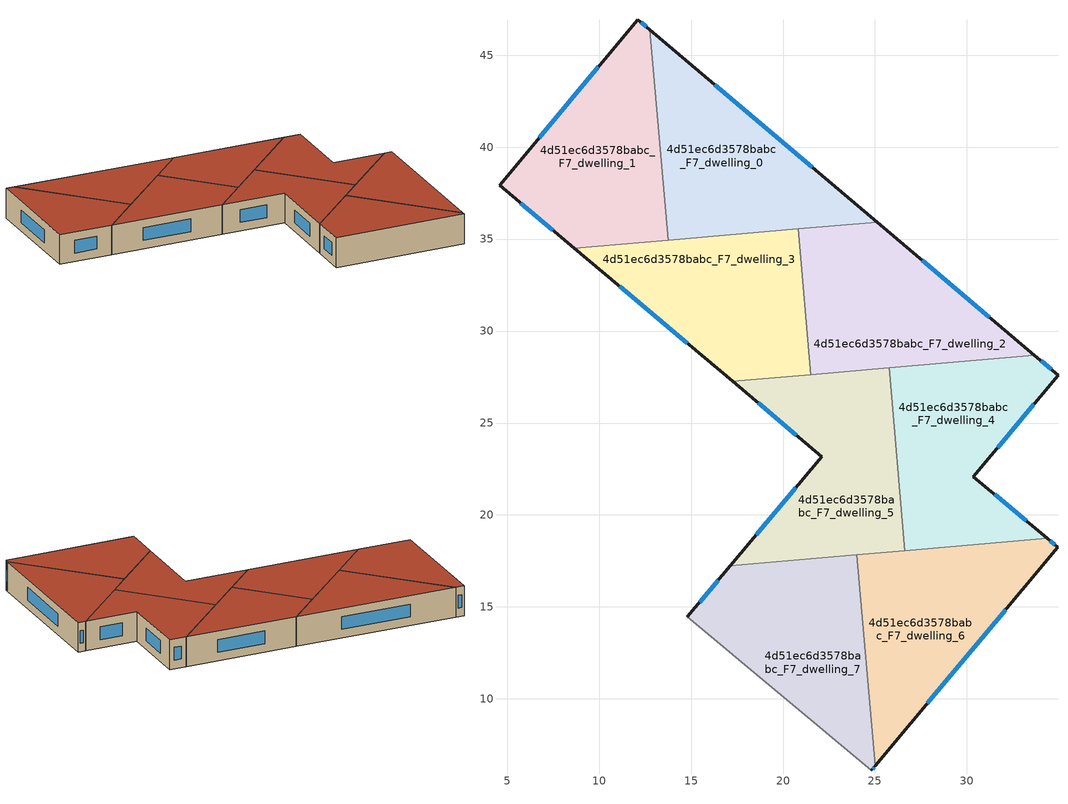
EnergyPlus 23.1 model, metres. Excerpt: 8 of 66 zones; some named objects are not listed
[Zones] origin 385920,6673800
4d51ec6d3578babc_F7_dwelling_0
 floor to 4d51ec6d3578babc_F6_dwelling_0 (EU_floor_Construction): 25.12,35.92 13.75,34.94 12.75,46.39 z21
 wall outside (EU_wall_Construction): 25.12,35.92 12.75,46.39 z21:24
 wall to 4d51ec6d3578babc_F7_dwelling_1 (EU_wall_Construction): 12.75,46.39 13.75,34.94 z21:24
 wall to 4d51ec6d3578babc_F7_dwelling_3 (EU_wall_Construction): 13.75,34.94 20.83,35.55 z21:24
 wall to 4d51ec6d3578babc_F7_dwelling_2 (EU_wall_Construction): 20.83,35.55 25.12,35.92 z21:24
 window (EU_Window_Construction): 21.58,38.91 16.29,43.4 z21.86:23.14
 roof outside (EU_roof_Construction): 25.12,35.92 12.75,46.39 13.75,34.94 z24
4d51ec6d3578babc_F7_dwelling_1
 floor to 4d51ec6d3578babc_F6_dwelling_1 (EU_floor_Construction): 12.75,46.39 13.75,34.94 8.66,34.5 4.59,37.92 12.11,46.93 z21
 wall outside (EU_wall_Construction): 12.75,46.39 12.11,46.93 4.59,37.92 8.66,34.5 z21:24
 wall to 4d51ec6d3578babc_F7_dwelling_3 (EU_wall_Construction): 8.66,34.5 13.75,34.94 z21:24
 window (EU_Window_Construction): 5.75,36.94 7.49,35.48 / 9.96,44.36 6.73,40.5 / 12.57,46.54 12.29,46.78 z21.86:23.14
 roof outside (EU_roof_Construction): 13.75,34.94 12.75,46.39 12.11,46.93 4.59,37.92 8.66,34.5 z24
4d51ec6d3578babc_F7_dwelling_2
 floor to 4d51ec6d3578babc_F6_dwelling_2 (EU_floor_Construction): 33.67,28.69 21.52,27.63 20.83,35.55 25.12,35.92 z21
 wall outside (EU_wall_Construction): 33.67,28.69 25.12,35.92 z21:24
 wall to 4d51ec6d3578babc_F7_dwelling_3 (EU_wall_Construction): 20.83,35.55 21.52,27.63 z21:24
 wall to 4d51ec6d3578babc_F7_dwelling_4 (EU_wall_Construction): 25.77,28 33.67,28.69 z21:24
 wall to 4d51ec6d3578babc_F7_dwelling_5 (EU_wall_Construction): 21.52,27.63 25.77,28 z21:24
 window (EU_Window_Construction): 31.22,30.75 27.56,33.86 z21.86:23.14
 roof outside (EU_roof_Construction): 33.67,28.69 25.12,35.92 20.83,35.55 21.52,27.63 z24
4d51ec6d3578babc_F7_dwelling_3
 floor to 4d51ec6d3578babc_F6_dwelling_3 (EU_floor_Construction): 20.83,35.55 21.52,27.63 17.26,27.26 8.66,34.5 z21
 wall outside (EU_wall_Construction): 8.66,34.5 17.26,27.26 z21:24
 wall to 4d51ec6d3578babc_F7_dwelling_5 (EU_wall_Construction): 17.26,27.26 21.52,27.63 z21:24
 window (EU_Window_Construction): 11.11,32.43 14.8,29.33 z21.86:23.14
 roof outside (EU_roof_Construction): 21.52,27.63 20.83,35.55 8.66,34.5 17.26,27.26 z24
4d51ec6d3578babc_F7_dwelling_4
 floor to 4d51ec6d3578babc_F6_dwelling_4 (EU_floor_Construction): 34.95,27.6 30.36,22.09 34.36,18.73 26.63,18.06 25.77,28 33.67,28.69 z21
 wall outside (EU_wall_Construction): 34.36,18.73 30.36,22.09 34.95,27.6 33.67,28.69 z21:24
 wall to 4d51ec6d3578babc_F7_dwelling_5 (EU_wall_Construction): 25.77,28 26.63,18.06 z21:24
 wall to 4d51ec6d3578babc_F7_dwelling_6 (EU_wall_Construction): 26.63,18.06 34.36,18.73 z21:24
 window (EU_Window_Construction): 34.58,27.91 34.03,28.38 / 31.67,23.67 33.64,26.03 / 33.22,19.69 31.5,21.13 z21.86:23.14
 roof outside (EU_roof_Construction): 34.36,18.73 30.36,22.09 34.95,27.6 33.67,28.69 25.77,28 26.63,18.06 z24
4d51ec6d3578babc_F7_dwelling_5
 floor to 4d51ec6d3578babc_F6_dwelling_5 (EU_floor_Construction): 25.77,28 26.63,18.06 17.13,17.24 22.12,23.18 17.26,27.26 z21
 wall outside (EU_wall_Construction): 17.26,27.26 22.12,23.18 17.13,17.24 z21:24
 wall to 4d51ec6d3578babc_F7_dwelling_7 (EU_wall_Construction): 17.13,17.24 24.02,17.83 z21:24
 wall to 4d51ec6d3578babc_F7_dwelling_6 (EU_wall_Construction): 24.02,17.83 26.63,18.06 z21:24
 window (EU_Window_Construction): 20.69,21.48 18.56,18.93 / 18.65,26.1 20.73,24.34 z21.86:23.14
 roof outside (EU_roof_Construction): 26.63,18.06 25.77,28 17.26,27.26 22.12,23.18 17.13,17.24 z24
4d51ec6d3578babc_F7_dwelling_6
 floor to 4d51ec6d3578babc_F6_dwelling_6 (EU_floor_Construction): 34.94,18.25 25.02,6.36 24.02,17.83 34.36,18.73 z21
 wall outside (EU_wall_Construction): 25.02,6.36 34.94,18.25 34.36,18.73 z21:24
 wall to 4d51ec6d3578babc_F7_dwelling_7 (EU_wall_Construction): 24.02,17.83 25.02,6.36 z21:24
 window (EU_Window_Construction): 34.77,18.39 34.53,18.59 / 27.85,9.76 32.1,14.85 z21.86:23.14
 roof outside (EU_roof_Construction): 25.02,6.36 34.94,18.25 34.36,18.73 24.02,17.83 z24
4d51ec6d3578babc_F7_dwelling_7
 floor to 4d51ec6d3578babc_F6_dwelling_7 (EU_floor_Construction): 24.02,17.83 25.02,6.36 24.81,6.11 14.8,14.46 17.13,17.24 z21
 wall outside (EU_wall_Construction): 24.81,6.11 25.02,6.36 / 17.13,17.24 14.8,14.46 z21:24
 wall adiabatic (EU_wall_Construction): 14.8,14.46 24.81,6.11 z21:24
 window (EU_Window_Construction): 24.87,6.18 24.96,6.29 / 16.47,16.44 15.47,15.25 z21.86:23.14
 roof outside (EU_roof_Construction): 24.81,6.11 25.02,6.36 24.02,17.83 17.13,17.24 14.8,14.46 z24
[Building]
EU S2 Campaign: North Axis=0; Terrain=City; Solar Distribution=FullExterior
[Site:Location]
Helsinki-Vantaa.AP: Latitude=60.317; Longitude=24.963; Time Zone=2; Elevation=54.6
[SizingPeriod:WeatherFileDays]
AnnualSizingPeriod: Begin Month=1; Begin Day of Month=1; End Month=12; End Day of Month=31; Day of Week for Start Day=Monday; Use Weather File Daylight Saving Period=No; Use Weather File Rain and Snow Indicators=No
[MATERIAL]
EU_InternalMass_Material: Roughness=MediumRough; Thickness=0.1; Conductivity=1; Density=1800; Specific Heat=900; Thermal Absorptance=0.9; Solar Absorptance=0.7; Visible Absorptance=0.7
[MATERIAL:NOMASS] Roughness=MediumRough; Thermal Absorptance=0.9; Solar Absorptance=0.7; Visible Absorptance=0.7
Name | Thermal Resistance
EU_wall_NoMass | 1.10183
EU_roof_NoMass; EU_floor_NoMass | 1.70606
[WINDOWMATERIAL:SIMPLEGLAZINGSYSTEM]
EU_Window_SimpleGlazing: UFactor=3.11035; Solar Heat Gain Coefficient=0.8; Visible Transmittance=0.8
[CONSTRUCTION]
EU_wall_Construction: EU_wall_NoMass
EU_roof_Construction: EU_roof_NoMass
EU_floor_Construction: EU_floor_NoMass
EU_Window_Construction: EU_Window_SimpleGlazing
EU_InternalMass_Construction: EU_InternalMass_Material
[ZONE] Type=1; Multiplier=1; Ceiling Height=autocalculate; Floor Area=autocalculate; Part of Total Floor Area=Yes
Name | Volume
4d51ec6d3578babc_F7_dwelling_0 | 196.698
4d51ec6d3578babc_F7_dwelling_1 | 196.678
4d51ec6d3578babc_F7_dwelling_2 | 196.71
4d51ec6d3578babc_F7_dwelling_3 | 196.705
4d51ec6d3578babc_F7_dwelling_4 | 196.688
4d51ec6d3578babc_F7_dwelling_5 | 196.679
4d51ec6d3578babc_F7_dwelling_6 | 196.709
4d51ec6d3578babc_F7_dwelling_7 | 196.689
[INTERNALMASS] Construction=EU_InternalMass_Construction
Name | Zone or ZoneList | Surface Area
4d51ec6d3578babc_F7_dwelling_0_EU_InternalMass | 4d51ec6d3578babc_F7_dwelling_0 | 65.5662
4d51ec6d3578babc_F7_dwelling_1_EU_InternalMass | 4d51ec6d3578babc_F7_dwelling_1 | 65.5592
4d51ec6d3578babc_F7_dwelling_2_EU_InternalMass | 4d51ec6d3578babc_F7_dwelling_2 | 65.57
4d51ec6d3578babc_F7_dwelling_3_EU_InternalMass | 4d51ec6d3578babc_F7_dwelling_3 | 65.5684
4d51ec6d3578babc_F7_dwelling_4_EU_InternalMass | 4d51ec6d3578babc_F7_dwelling_4 | 65.5627
4d51ec6d3578babc_F7_dwelling_5_EU_InternalMass | 4d51ec6d3578babc_F7_dwelling_5 | 65.5596
4d51ec6d3578babc_F7_dwelling_6_EU_InternalMass | 4d51ec6d3578babc_F7_dwelling_6 | 65.5699
4d51ec6d3578babc_F7_dwelling_7_EU_InternalMass | 4d51ec6d3578babc_F7_dwelling_7 | 65.5633
[OTHEREQUIPMENT] Fuel Type=Electricity; Design Level Calculation Method=Watts/Area; Power per Zone Floor Area=1; Fraction Latent=0; Fraction Radiant=0; Fraction Lost=0; Carbon Dioxide Generation Rate=0; EndUse Subcategory=EU_Step8_InternalGains
Name | Zone or ZoneList or Space or SpaceList | Schedule
EU_Step8_InternalGain_4d51ec6d3578babc_F7_dwelling_0_f000 | 4d51ec6d3578babc_F7_dwelling_0 | EU_Step8_GainSchedule_4d51ec6d3578babc_F7_dwelling_0_f000
EU_Step8_InternalGain_4d51ec6d3578babc_F7_dwelling_1_f000 | 4d51ec6d3578babc_F7_dwelling_1 | EU_Step8_GainSchedule_4d51ec6d3578babc_F7_dwelling_1_f000
EU_Step8_InternalGain_4d51ec6d3578babc_F7_dwelling_2_f000 | 4d51ec6d3578babc_F7_dwelling_2 | EU_Step8_GainSchedule_4d51ec6d3578babc_F7_dwelling_2_f000
EU_Step8_InternalGain_4d51ec6d3578babc_F7_dwelling_3_f000 | 4d51ec6d3578babc_F7_dwelling_3 | EU_Step8_GainSchedule_4d51ec6d3578babc_F7_dwelling_3_f000
EU_Step8_InternalGain_4d51ec6d3578babc_F7_dwelling_4_f000 | 4d51ec6d3578babc_F7_dwelling_4 | EU_Step8_GainSchedule_4d51ec6d3578babc_F7_dwelling_4_f000
EU_Step8_InternalGain_4d51ec6d3578babc_F7_dwelling_5_f000 | 4d51ec6d3578babc_F7_dwelling_5 | EU_Step8_GainSchedule_4d51ec6d3578babc_F7_dwelling_5_f000
EU_Step8_InternalGain_4d51ec6d3578babc_F7_dwelling_6_f000 | 4d51ec6d3578babc_F7_dwelling_6 | EU_Step8_GainSchedule_4d51ec6d3578babc_F7_dwelling_6_f000
EU_Step8_InternalGain_4d51ec6d3578babc_F7_dwelling_7_f000 | 4d51ec6d3578babc_F7_dwelling_7 | EU_Step8_GainSchedule_4d51ec6d3578babc_F7_dwelling_7_f000
[ZONEVENTILATION:DESIGNFLOWRATE] Schedule=EU_AlwaysOn; Design Flow Rate Calculation Method=AirChanges/Hour; Air Changes per Hour=0.756316; Ventilation Type=Natural; Fan Pressure Rise=0; Fan Total Efficiency=1; Constant Term Coefficient=1; Temperature Term Coefficient=0; Velocity Term Coefficient=0; Velocity Squared Term Coefficient=0; Minimum Indoor Temperature=-100; Maximum Indoor Temperature=100; Delta Temperature=-100; Minimum Outdoor Temperature=-100; Maximum Outdoor Temperature=100; Maximum Wind Speed=40
Name | Zone or ZoneList or Space or SpaceList
EU_ConstantAir_4d51ec6d3578babc_F7_dwelling_0 | 4d51ec6d3578babc_F7_dwelling_0
EU_ConstantAir_4d51ec6d3578babc_F7_dwelling_1 | 4d51ec6d3578babc_F7_dwelling_1
EU_ConstantAir_4d51ec6d3578babc_F7_dwelling_2 | 4d51ec6d3578babc_F7_dwelling_2
EU_ConstantAir_4d51ec6d3578babc_F7_dwelling_3 | 4d51ec6d3578babc_F7_dwelling_3
EU_ConstantAir_4d51ec6d3578babc_F7_dwelling_4 | 4d51ec6d3578babc_F7_dwelling_4
EU_ConstantAir_4d51ec6d3578babc_F7_dwelling_5 | 4d51ec6d3578babc_F7_dwelling_5
EU_ConstantAir_4d51ec6d3578babc_F7_dwelling_6 | 4d51ec6d3578babc_F7_dwelling_6
EU_ConstantAir_4d51ec6d3578babc_F7_dwelling_7 | 4d51ec6d3578babc_F7_dwelling_7
[HVACTEMPLATE:ZONE:IDEALLOADSAIRSYSTEM] System Availability Schedule=EU_AlwaysOn; Maximum Heating Supply Air Temperature=50; Minimum Cooling Supply Air Temperature=13; Maximum Heating Supply Air Humidity Ratio=0.0156; Minimum Cooling Supply Air Humidity Ratio=0.0077; Heating Limit=NoLimit; Cooling Limit=NoLimit; Heating Availability Schedule=EU_AlwaysOn; Cooling Availability Schedule=EU_CoolingOff; Dehumidification Control Type=ConstantSensibleHeatRatio; Cooling Sensible Heat Ratio=0.7; Dehumidification Setpoint=60; Humidification Control Type=None; Humidification Setpoint=30; Outdoor Air Method=None; Outdoor Air Flow Rate per Person=0.00944; Outdoor Air Flow Rate per Zone Floor Area=0; Outdoor Air Flow Rate per Zone=0; Demand Controlled Ventilation Type=None; Outdoor Air Economizer Type=NoEconomizer; Heat Recovery Type=None; Sensible Heat Recovery Effectiveness=0.7; Latent Heat Recovery Effectiveness=0.65
Name | Template Thermostat
4d51ec6d3578babc_F7_dwelling_0 | EU_HeatOnly_4d51ec6d3578babc_F7_dwelling_0
4d51ec6d3578babc_F7_dwelling_1 | EU_HeatOnly_4d51ec6d3578babc_F7_dwelling_1
4d51ec6d3578babc_F7_dwelling_2 | EU_HeatOnly_4d51ec6d3578babc_F7_dwelling_2
4d51ec6d3578babc_F7_dwelling_3 | EU_HeatOnly_4d51ec6d3578babc_F7_dwelling_3
4d51ec6d3578babc_F7_dwelling_4 | EU_HeatOnly_4d51ec6d3578babc_F7_dwelling_4
4d51ec6d3578babc_F7_dwelling_5 | EU_HeatOnly_4d51ec6d3578babc_F7_dwelling_5
4d51ec6d3578babc_F7_dwelling_6 | EU_HeatOnly_4d51ec6d3578babc_F7_dwelling_6
4d51ec6d3578babc_F7_dwelling_7 | EU_HeatOnly_4d51ec6d3578babc_F7_dwelling_7
[SIZING:ZONE] Zone Cooling Design Supply Air Temperature Input Method=SupplyAirTemperature; Zone Cooling Design Supply Air Temperature=13; Zone Heating Design Supply Air Temperature Input Method=SupplyAirTemperature; Zone Heating Design Supply Air Temperature=50; Zone Cooling Design Supply Air Humidity Ratio=0.008; Zone Heating Design Supply Air Humidity Ratio=0.008; Cooling Design Air Flow Method=DesignDay; Cooling Design Air Flow Rate=0; Cooling Minimum Air Flow per Zone Floor Area=0.000762; Cooling Minimum Air Flow=0; Cooling Minimum Air Flow Fraction=0.2; Heating Design Air Flow Method=DesignDay; Heating Design Air Flow Rate=0; Heating Maximum Air Flow per Zone Floor Area=0.002032; Heating Maximum Air Flow=0.141576; Heating Maximum Air Flow Fraction=0.3; Account for Dedicated Outdoor Air System=No; Dedicated Outdoor Air System Control Strategy=NeutralSupplyAir; Dedicated Outdoor Air Low Setpoint Temperature for Design=autosize; Dedicated Outdoor Air High Setpoint Temperature for Design=autosize; Zone Load Sizing Method=Sensible Load Only No Latent Load; Zone Latent Cooling Design Supply Air Humidity Ratio Input Method=HumidityRatioDifference; Zone Cooling Design Supply Air Humidity Ratio Difference=0.005; Zone Latent Heating Design Supply Air Humidity Ratio Input Method=HumidityRatioDifference; Zone Humidification Design Supply Air Humidity Ratio Difference=0.005
4d51ec6d3578babc_F7_dwelling_0; 4d51ec6d3578babc_F7_dwelling_1; 4d51ec6d3578babc_F7_dwelling_2; 4d51ec6d3578babc_F7_dwelling_3; 4d51ec6d3578babc_F7_dwelling_4; 4d51ec6d3578babc_F7_dwelling_5; 4d51ec6d3578babc_F7_dwelling_6; 4d51ec6d3578babc_F7_dwelling_7
[SCHEDULE:CONSTANT]
Name | Hourly Value
EU_AlwaysOn | 1
EU_CoolingOff | 0
[SCHEDULE:FILE] Column Number=1; Rows to Skip at Top=0; Number of Hours of Data=8760; Column Separator=Comma; Interpolate to Timestep=No; Minutes per Item=60; Adjust Schedule for Daylight Savings=Yes
Name | File
EU_Step8_GainSchedule_4d51ec6d3578babc_F7_dwelling_0_f000 | ../../schedules/4d51ec6d3578babc/4d51ec6d3578babc_F7_dwelling_0_f000_gain.csv
EU_Step8_GainSchedule_4d51ec6d3578babc_F7_dwelling_1_f000 | ../../schedules/4d51ec6d3578babc/4d51ec6d3578babc_F7_dwelling_1_f000_gain.csv
EU_Step8_GainSchedule_4d51ec6d3578babc_F7_dwelling_2_f000 | ../../schedules/4d51ec6d3578babc/4d51ec6d3578babc_F7_dwelling_2_f000_gain.csv
EU_Step8_GainSchedule_4d51ec6d3578babc_F7_dwelling_3_f000 | ../../schedules/4d51ec6d3578babc/4d51ec6d3578babc_F7_dwelling_3_f000_gain.csv
EU_Step8_GainSchedule_4d51ec6d3578babc_F7_dwelling_4_f000 | ../../schedules/4d51ec6d3578babc/4d51ec6d3578babc_F7_dwelling_4_f000_gain.csv
EU_Step8_GainSchedule_4d51ec6d3578babc_F7_dwelling_5_f000 | ../../schedules/4d51ec6d3578babc/4d51ec6d3578babc_F7_dwelling_5_f000_gain.csv
EU_Step8_GainSchedule_4d51ec6d3578babc_F7_dwelling_6_f000 | ../../schedules/4d51ec6d3578babc/4d51ec6d3578babc_F7_dwelling_6_f000_gain.csv
EU_Step8_GainSchedule_4d51ec6d3578babc_F7_dwelling_7_f000 | ../../schedules/4d51ec6d3578babc/4d51ec6d3578babc_F7_dwelling_7_f000_gain.csv
